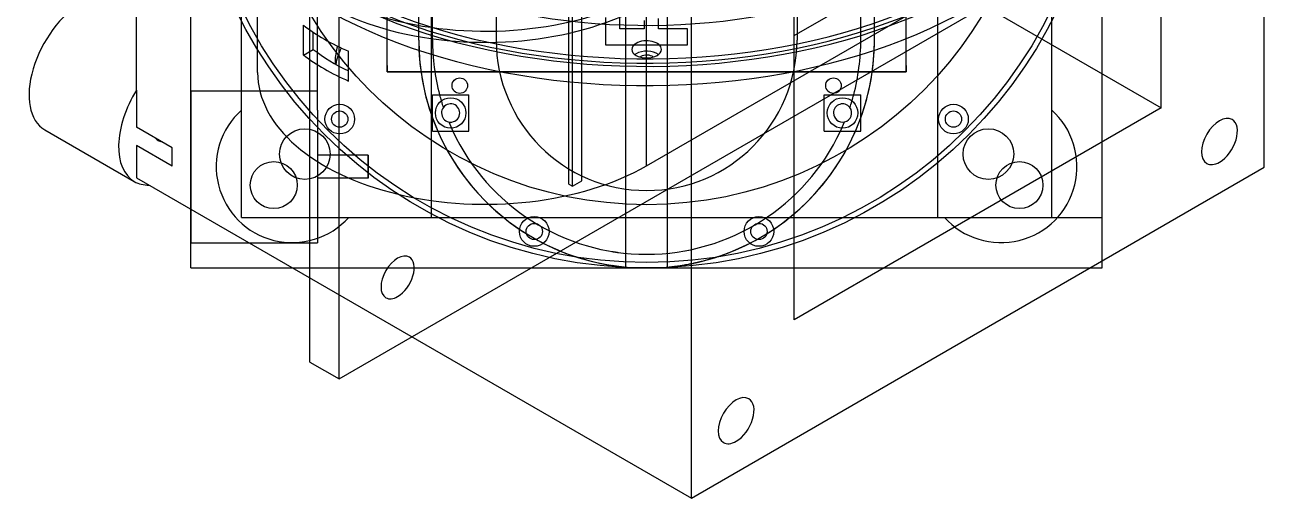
# Model space of a CAD drawing. Header units: millimetres. Extents: x 177.6 to 242.2, y 112.8 to 184.4.
# Drawn here: x 177.6 to 242.2, y 112.8 to 137.4 of the extents above; entities that cross this region are included whole.
import ezdxf

# ---------------------------------------------------------------- set-up
doc = ezdxf.new("R2010")
doc.units = ezdxf.units.MM
for name, color, linetype in [('V_08_Bay_Housing_Az_Retainer_Ring_1', 7, 'CONTINUOUS'), ('V_08_Bay_Housing_Az_Retainer_Ring_3', 7, 'CONTINUOUS'), ('V_08_Bay_Housing_Bay_Lid_1', 7, 'CONTINUOUS'), ('V_08_Bay_Housing_Bay_Lid_3', 7, 'CONTINUOUS'), ('V_08_Bay_Housing_El_Housing_Backplate_0', 7, 'CONTINUOUS'), ('V_08_Bay_Housing_El_Housing_Backplate_1', 7, 'CONTINUOUS'), ('V_08_Bay_Housing_El_Housing_Backplate_2', 7, 'CONTINUOUS'), ('V_08_Bay_Housing_El_Housing_Backplate_3', 7, 'CONTINUOUS'), ('V_08_Bay_Housing_El_Servo_Housing_0', 7, 'CONTINUOUS'), ('V_08_Bay_Housing_El_Servo_Housing_1', 7, 'CONTINUOUS'), ('V_08_Bay_Housing_El_Servo_Housing_2', 7, 'CONTINUOUS'), ('V_08_Bay_Housing_El_Servo_Housing_3', 7, 'CONTINUOUS'), ('V_08_Bay_Housing_Electronics_Bay_1', 7, 'CONTINUOUS'), ('V_08_Bay_Housing_Electronics_Bay_3', 7, 'CONTINUOUS')]:
    doc.layers.add(name, color=color, linetype=linetype)

msp = doc.modelspace()

# ---------------------------------------------------------------- linework, layer by layer
at = {"layer": 'V_08_Bay_Housing_Az_Retainer_Ring_1'}
for centre, radius in [((210, 148.5), 23.75), ((210, 148.5), 23.467), ((210, 148.5), 20.451), ((194.006, 132.506), 0.773), ((225.994, 132.506), 0.773), ((194.006, 132.506), 0.424), ((225.994, 132.506), 0.424), ((204.146, 126.652), 0.773), ((215.854, 126.652), 0.773), ((204.146, 126.652), 0.424), ((215.854, 126.652), 0.424)]:
    msp.add_circle(centre, radius, dxfattribs=at)
at = {"layer": 'V_08_Bay_Housing_Az_Retainer_Ring_3'}
for centre, major_axis, start_param, end_param in [((210, 148.966), (23.75, 0), 3.141593, 5.497787), ((210, 149.197), (23.467, 0), 3.141593, 5.497787), ((210, 148.966), (23.467, 0), 3.141593, 5.497787), ((210, 149.197), (20.451, 0), 3.141593, 5.497787), ((210, 147.966), (23.75, 0), 3.141593, 5.497787), ((210, 136.138), (-0.773, 0), -0.785398, 0), ((210, 136.138), (-0.773, 0), -3.141593, -0.785398), ((210, 136.138), (-0.773, 0), 0, -3.141593), ((210, 135.598), (-0.773, 0), -0.785398, -0.650209), ((210, 135.598), (-0.773, 0), -2.491384, -0.785398), ((210, 135.598), (-0.424, 0), -0.785398, -0.615268), ((210, 135.598), (-0.424, 0), -2.526325, -0.785398)]:
    msp.add_ellipse(centre, major_axis=major_axis, ratio=0.57735, start_param=start_param, end_param=end_param, dxfattribs=at)
at = {"layer": 'V_08_Bay_Housing_Bay_Lid_1'}
for p, q in [((198.125, 136.625), (198.125, 160.375)), ((221.875, 136.625), (221.875, 160.375)), ((207.863, 137.794), (207.863, 136.375)), ((208.599, 137.214), (208.599, 137.765)), ((209.88, 137.651), (209.88, 137.214)), ((210.617, 137.214), (210.617, 137.741)), ((209.88, 137.214), (208.599, 137.214)), ((212.137, 137.214), (210.617, 137.214)), ((212.137, 136.375), (212.137, 137.214)), ((207.863, 136.375), (212.137, 136.375))]:
    msp.add_line(p, q, dxfattribs=at)
for centre in [(199.787, 132.825), (220.213, 132.825)]:
    msp.add_circle(centre, 0.796, dxfattribs=at)
msp.add_arc((210, 136.625), 11.875, 180, 0, dxfattribs=at)
at = {"layer": 'V_08_Bay_Housing_Bay_Lid_3'}
for centre in [(201.603, 143.943), (201.603, 143.361)]:
    msp.add_ellipse(centre, major_axis=(11.875, 0), ratio=0.57735, start_param=3.141593, end_param=5.497787, dxfattribs=at)
at = {"layer": 'V_08_Bay_Housing_El_Housing_Backplate_0'}
for p, q in [((208.92, 124.75), (208.92, 172.25)), ((211.08, 124.75), (211.08, 172.25)), ((208.92, 124.75), (211.08, 124.75))]:
    msp.add_line(p, q, dxfattribs=at)
at = {"layer": 'V_08_Bay_Housing_El_Housing_Backplate_1'}
for p, q in [((208.92, 124.75), (208.92, 172.25)), ((211.08, 124.75), (211.08, 172.25)), ((208.92, 124.75), (211.08, 124.75))]:
    msp.add_line(p, q, dxfattribs=at)
at = {"layer": 'V_08_Bay_Housing_El_Housing_Backplate_2'}
for p, q in [((186.25, 124.75), (186.25, 172.25)), ((233.75, 124.75), (233.75, 172.25)), ((186.25, 124.75), (233.75, 124.75))]:
    msp.add_line(p, q, dxfattribs=at)
for centre in [(190.568, 129.068), (229.432, 129.068)]:
    msp.add_circle(centre, 1.223, dxfattribs=at)
at = {"layer": 'V_08_Bay_Housing_El_Housing_Backplate_3'}
for p, q in [((192.443, 119.853), (192.443, 158.637)), ((193.97, 118.972), (193.97, 157.755)), ((193.97, 118.972), (227.557, 138.363)), ((192.443, 119.853), (193.97, 118.972))]:
    msp.add_line(p, q, dxfattribs=at)
for start_param, end_param in [(0, -3.141593), (-2.356194, 0), (-3.141593, -2.356194)]:
    msp.add_ellipse((197.023, 124.26), major_axis=(0.612, 1.06), ratio=0.57735, start_param=start_param, end_param=end_param, dxfattribs=at)
at = {"layer": 'V_08_Bay_Housing_El_Servo_Housing_0'}
for p, q in [((233.75, 127.389), (233.75, 169.611)), ((192.847, 132.978), (192.847, 164.022)), ((186.25, 133.986), (192.847, 133.986)), ((192.847, 132.978), (192.854, 132.978)), ((195.486, 130.622), (192.854, 130.622)), ((195.486, 129.434), (195.486, 130.622)), ((195.486, 129.434), (192.854, 129.434)), ((192.854, 127.389), (233.75, 127.389)), ((186.25, 126.069), (192.854, 126.069))]:
    msp.add_line(p, q, dxfattribs=at)
for points, degree in [([(186.25, 133.986), (186.25, 133.887), (186.25, 133.594), (186.25, 133.123), (186.25, 132.496), (186.25, 131.745), (186.25, 130.909), (186.25, 130.028), (186.25, 129.147), (186.25, 128.31), (186.25, 127.56), (186.25, 126.933), (186.25, 126.461), (186.25, 126.169), (186.25, 126.069)], 1), ([(192.854, 132.978), (192.854, 132.482), (192.854, 131.913), (192.854, 131.289), (192.854, 130.627), (192.854, 129.947), (192.854, 129.27), (192.854, 128.615), (192.854, 128.002), (192.854, 127.449), (192.854, 126.973), (192.854, 126.586), (192.854, 126.302), (192.854, 126.128), (192.854, 126.069)], 1), ([(195.486, 130.622), (195.486, 130.232), (195.486, 129.823), (195.486, 129.434)], 3)]:
    msp.add_open_spline(points, degree=degree, dxfattribs=at)
at = {"layer": 'V_08_Bay_Housing_El_Servo_Housing_1'}
for p, q in [((198.785, 127.389), (198.785, 169.611)), ((225.174, 127.389), (225.174, 169.611)), ((233.75, 127.389), (233.75, 169.611)), ((192.847, 132.978), (192.847, 164.022)), ((186.25, 133.986), (192.847, 133.986)), ((192.847, 132.978), (192.854, 132.978)), ((195.486, 130.622), (192.854, 130.622)), ((195.486, 130.622), (195.486, 129.434)), ((195.486, 129.434), (192.854, 129.434)), ((192.854, 127.389), (198.785, 127.389)), ((198.785, 127.389), (225.174, 127.389)), ((225.174, 127.389), (233.75, 127.389)), ((186.25, 126.069), (192.854, 126.069))]:
    msp.add_line(p, q, dxfattribs=at)
for points, degree, knots in [([(186.25, 133.986), (186.25, 133.974), (186.25, 133.961), (186.25, 133.924), (186.25, 133.887), (186.25, 133.825), (186.25, 133.764), (186.25, 133.679), (186.25, 133.594), (186.25, 133.487), (186.25, 133.379), (186.25, 133.251), (186.25, 133.123), (186.25, 132.975), (186.25, 132.827), (186.25, 132.661), (186.25, 132.496), (186.25, 132.315), (186.25, 132.134), (186.25, 131.939), (186.25, 131.745), (186.25, 131.54), (186.25, 131.335), (186.25, 131.122), (186.25, 130.909), (186.25, 130.473), (186.25, 130.028)], 2, [4.712389, 4.712389, 4.712389, 4.824589, 4.824589, 4.936788, 4.936788, 5.048988, 5.048988, 5.161188, 5.161188, 5.273388, 5.273388, 5.385587, 5.385587, 5.497787, 5.497787, 5.609987, 5.609987, 5.722187, 5.722187, 5.834386, 5.834386, 5.946586, 5.946586, 6.058786, 6.058786, 6.283185, 6.283185, 6.283185]), ([(192.854, 132.978), (192.854, 132.924), (192.854, 132.869), (192.854, 132.814), (192.854, 132.756), (192.854, 132.699), (192.854, 132.641), (192.854, 132.579), (192.854, 132.518), (192.854, 132.457), (192.854, 132.393), (192.854, 132.329), (192.854, 132.265), (192.854, 132.199), (192.854, 132.132), (192.854, 132.065), (192.854, 131.928), (192.854, 131.788), (192.854, 131.644), (192.854, 131.136), (192.854, 130.583), (192.854, 130.028)], 3, [5.4421166, 5.4421166, 5.4421166, 5.4421166, 5.502193, 5.502193, 5.502193, 5.5622693, 5.5622693, 5.5622693, 5.6223456, 5.6223456, 5.6223456, 5.682422, 5.682422, 5.682422, 5.7424983, 5.7424983, 5.7424983, 5.862651, 5.862651, 5.862651, 6.2831853, 6.2831853, 6.2831853, 6.2831853])]:
    msp.add_open_spline(points, degree=degree, knots=knots, dxfattribs=at)
for points, degree in [([(195.486, 130.622), (195.486, 130.328), (195.486, 130.028)], 2), ([(186.25, 130.028), (186.25, 129.585), (186.25, 129.147), (186.25, 128.72), (186.25, 128.31), (186.25, 127.922), (186.25, 127.56), (186.25, 127.229), (186.25, 126.933), (186.25, 126.676), (186.25, 126.461), (186.25, 126.292), (186.25, 126.169), (186.25, 126.094), (186.25, 126.069)], 1), ([(192.854, 130.028), (192.854, 129.585), (192.854, 129.147), (192.854, 128.72), (192.854, 128.31), (192.854, 127.922), (192.854, 127.56), (192.854, 127.229), (192.854, 126.933), (192.854, 126.676), (192.854, 126.461), (192.854, 126.292), (192.854, 126.169), (192.854, 126.094), (192.854, 126.069)], 1), ([(195.486, 130.028), (195.486, 129.727), (195.486, 129.434)], 2)]:
    msp.add_open_spline(points, degree=degree, dxfattribs=at)
at = {"layer": 'V_08_Bay_Housing_El_Servo_Housing_2'}
for p, q in [((188.889, 127.389), (188.889, 169.611)), ((231.111, 127.389), (231.111, 169.611)), ((196.476, 134.976), (196.476, 162.024)), ((196.476, 135.306), (196.476, 161.694)), ((223.524, 134.976), (223.524, 162.024)), ((223.524, 135.306), (223.524, 161.694)), ((196.476, 135.306), (196.476, 134.976)), ((223.524, 135.306), (223.524, 134.976)), ((223.524, 134.976), (196.476, 134.976)), ((196.476, 134.976), (223.524, 134.976)), ((188.889, 127.389), (231.111, 127.389))]:
    msp.add_line(p, q, dxfattribs=at)
for centre in [(192.188, 130.688), (227.812, 130.688)]:
    msp.add_circle(centre, 1.319, dxfattribs=at)
for centre, start, end in [((191.528, 130.028), 131.81031, -41.81031), ((228.472, 130.028), -138.18969, 48.18969)]:
    msp.add_arc(centre, 3.958, start, end, dxfattribs=at)
at = {"layer": 'V_08_Bay_Housing_El_Servo_Housing_3'}
for p, q in [((242.188, 129.995), (242.188, 164.469)), ((183.41, 134.02), (183.41, 159.366)), ((236.823, 133.092), (236.823, 155.177)), ((212.332, 112.758), (212.332, 147.232)), ((217.697, 122.05), (217.697, 144.135)), ((217.697, 136.863), (223.995, 140.499)), ((223.995, 140.499), (236.823, 133.092)), ((183.41, 134.02), (183.415, 134.017)), ((183.415, 134.017), (183.415, 132.093)), ((236.823, 133.092), (217.697, 122.05)), ((178.632, 131.953), (183.301, 129.257)), ((185.276, 131.018), (183.415, 132.093)), ((185.276, 130.049), (183.415, 131.123)), ((183.415, 131.123), (183.415, 129.453)), ((185.276, 130.049), (185.276, 131.018)), ((212.332, 112.758), (242.188, 129.995)), ((183.415, 129.453), (212.332, 112.758))]:
    msp.add_line(p, q, dxfattribs=at)
for centre, major_axis, start_param, end_param in [((180.611, 135.381), (-1.979, -3.428), 3.926991, 0), ((185.28, 132.685), (-1.979, -3.428), 4.656718, 0), ((239.856, 131.341), (0.66, 1.143), 0, -3.141593), ((239.856, 131.341), (0.66, 1.143), -2.356194, 0), ((185.28, 132.685), (0.742, 1.286), -3.369081, -3.141593), ((185.28, 132.685), (0.742, 1.286), -3.141593, -2.914105), ((239.856, 131.341), (0.66, 1.143), -3.141593, -2.356194), ((185.28, 132.685), (-1.979, -3.428), 0, 0.339837), ((214.665, 116.798), (0.66, 1.143), 0, -3.141593), ((214.665, 116.798), (0.66, 1.143), -2.356194, 0), ((214.665, 116.798), (0.66, 1.143), -3.141593, -2.356194)]:
    msp.add_ellipse(centre, major_axis=major_axis, ratio=0.57735, start_param=start_param, end_param=end_param, dxfattribs=at)
at = {"layer": 'V_08_Bay_Housing_Electronics_Bay_1'}
for p, q in [((198.125, 136.625), (198.125, 160.375)), ((198.838, 136.625), (198.838, 160.375)), ((221.162, 136.625), (221.162, 160.375)), ((221.875, 136.625), (221.875, 160.375)), ((202.162, 158.238), (202.162, 136.625)), ((217.838, 158.238), (217.838, 136.625)), ((198.838, 133.775), (199.207, 133.775)), ((198.838, 132.574), (198.838, 133.775)), ((199.207, 133.775), (200.738, 133.775)), ((200.738, 131.875), (200.738, 133.775)), ((219.262, 133.775), (220.793, 133.775)), ((219.262, 131.875), (219.262, 133.775)), ((220.793, 133.775), (221.162, 133.775)), ((221.162, 132.574), (221.162, 133.775)), ((198.838, 131.875), (198.838, 132.574)), ((221.162, 131.875), (221.162, 132.574)), ((198.838, 131.875), (199.116, 131.875)), ((199.116, 131.875), (199.899, 131.875)), ((199.899, 131.875), (200.738, 131.875)), ((219.262, 131.875), (220.101, 131.875)), ((220.101, 131.875), (220.884, 131.875)), ((220.884, 131.875), (221.162, 131.875))]:
    msp.add_line(p, q, dxfattribs=at)
for centre in [(200.262, 134.25), (219.738, 134.25)]:
    msp.add_circle(centre, 0.404, dxfattribs=at)
for centre, radius, start, end in [((210, 136.625), 11.875, 180, -160.05156), ((210, 136.625), 11.162, 180, -165.2075), ((210, 136.625), 7.838, 180, 0), ((210, 136.625), 11.162, -14.7925, 0), ((210, 136.625), 11.875, -19.94844, 0), ((210, 136.625), 11.162, -165.2075, -161.63492), ((210, 136.625), 11.162, -18.36508, -14.7925), ((199.787, 132.825), 0.475, 143.42747, 180), ((199.787, 132.825), 0.475, -102.6077, 143.42747), ((220.213, 132.825), 0.475, 36.57253, 180), ((220.213, 132.825), 0.475, -77.3923, 36.57253), ((210, 136.625), 11.875, -160.05156, -156.42182), ((199.787, 132.825), 0.475, 180, -102.6077), ((220.213, 132.825), 0.475, 180, -77.3923), ((210, 136.625), 11.875, -23.57818, -19.94844), ((210, 136.625), 11.875, -156.42182, -23.57818), ((210, 136.625), 11.162, -157.54531, -154.81566), ((210, 136.625), 11.162, -154.81566, -25.18434), ((210, 136.625), 11.162, -25.18434, -22.45469)]:
    msp.add_arc(centre, radius, start, end, dxfattribs=at)
for points, degree in [([(203.439, 126.727), (203.545, 126.657), (203.655, 126.587), (203.725, 126.543)], 3), ([(203.582, 126.634), (203.725, 126.543)], 1), ([(203.957, 126.403), (204.088, 126.325), (204.194, 126.266), (204.253, 126.233)], 3), ([(204.315, 126.199), (204.336, 126.188), (204.342, 126.184)], 2), ([(208.189, 125.61), (208.4, 125.576), (208.513, 125.562)], 2), ([(211.189, 125.526), (211.188, 125.526), (211.217, 125.529)], 2), ([(212.011, 125.645), (212.118, 125.665), (212.273, 125.695), (212.426, 125.729)], 3), ([(207.658, 124.983), (207.781, 124.958), (207.903, 124.936), (207.986, 124.922)], 3), ([(207.986, 124.922), (208.005, 124.919)], 1), ([(208.189, 124.889), (208.401, 124.857), (208.513, 124.844)], 2), ([(208.6, 124.833), (208.616, 124.831), (208.623, 124.83)], 2), ([(211.333, 124.825), (211.354, 124.827)], 1), ([(212.011, 124.922), (212.118, 124.94), (212.272, 124.968), (212.426, 125)], 3), ([(212.022, 124.923), (212.114, 124.94)], 1), ([(212.174, 124.951), (212.246, 124.964)], 1), ([(212.426, 125), (212.556, 125.028), (212.682, 125.057)], 2), ([(212.682, 125.057), (212.805, 125.085), (212.911, 125.112)], 2)]:
    msp.add_open_spline(points, degree=degree, dxfattribs=at)
at = {"layer": 'V_08_Bay_Housing_Electronics_Bay_3'}
for p, q in [((189.728, 134.926), (189.728, 152.378)), ((210, 130.078), (210, 147.53)), ((205.94, 129.125), (205.94, 145.996)), ((206.631, 129.296), (206.631, 146.167)), ((206.137, 129.011), (206.137, 145.882)), ((210, 130.078), (226.794, 139.774)), ((192.113, 135.846), (192.113, 137.397)), ((192.622, 136.14), (192.622, 137.033)), ((192.113, 135.846), (192.622, 136.14)), ((194.464, 134.489), (194.464, 136.04)), ((206.137, 129.011), (206.631, 129.296)), ((205.94, 129.125), (206.137, 129.011))]:
    msp.add_line(p, q, dxfattribs=at)
for centre, major_axis, start_param, end_param in [((201.603, 141.519), (11.875, 0), 3.786529, 4.067452), ((201.603, 135.507), (7.838, 0), 2.964058, 3.141593), ((201.603, 139.968), (11.875, 0), 3.786529, 4.067452), ((201.603, 139.968), (11.162, 0), 3.777498, 4.018517), ((201.603, 134.926), (7.838, 0), 2.853719, 3.045847), ((201.603, 135.507), (7.838, 0), 3.141593, 3.170477), ((201.603, 134.926), (11.875, 0), 3.141593, 5.497787)]:
    msp.add_ellipse(centre, major_axis=major_axis, ratio=0.57735, start_param=start_param, end_param=end_param, dxfattribs=at)

doc.saveas('drawing.dxf')
